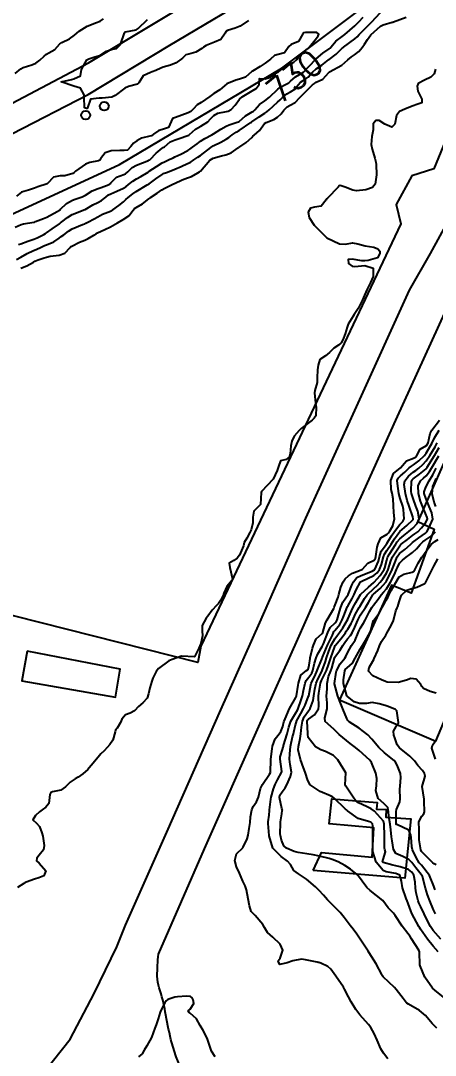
# Model space of a CAD drawing. Header units: metres. Extents: x 307586 to 320046, y 7427249 to 7434250.
# Drawn here: x 315197.4 to 315262.4, y 7432000.9 to 7432163.5 of the extents above; entities that cross this region are included whole.
import ezdxf
from ezdxf.enums import TextEntityAlignment as Align

# ---------------------------------------------------------------- set-up
doc = ezdxf.new("R2010")
doc.units = ezdxf.units.M
doc.header["$MEASUREMENT"] = 0
for name, color, linetype in [('Cotas', 45, 'Continuous'), ('Curvas de Nivel 1m', 11, 'Continuous'), ('Curvas de Nivel 5m', 15, 'Continuous'), ('Divisa', 42, 'FENCELINE2'), ('Edificações', 30, 'Continuous'), ('Hidrografia', 140, 'Continuous'), ('Linha Férrea', 20, 'Continuous'), ('Postes', 20, 'Continuous'), ('Vias Primárias', 230, 'Continuous')]:
    doc.layers.add(name, color=color, linetype=linetype)
doc.styles.add('Style-STANDARD', font='STANDARD.shx')
doc.linetypes.add('FENCELINE2', pattern='A,0.25,-0.1,[132,ltypeshp.shx,S=0.1,R=0,X=-0.1,Y=0],-0.1,1', length=1.45)

msp = doc.modelspace()

# ---------------------------------------------------------------- linework, layer by layer
at = {"layer": 'Curvas de Nivel 1m', "flags": 128}
for points, elevation in [([(315196.69, 7432125.99), (315197.38, 7432126.36), (315198.38, 7432126.97), (315199.39, 7432127.42), (315199.77, 7432127.57), (315200.55, 7432127.95), (315201.11, 7432128.23), (315201.4, 7432128.34), (315202.55, 7432128.78), (315203.41, 7432129.36), (315203.71, 7432129.61), (315204.11, 7432129.9), (315204.87, 7432130.45), (315205.43, 7432130.81), (315207.08, 7432131.51), (315207.44, 7432131.64), (315207.59, 7432131.71), (315207.89, 7432131.86), (315208.91, 7432132.38), (315209.45, 7432132.72), (315210.17, 7432133.12), (315211.46, 7432133.6), (315211.84, 7432133.81), (315212.76, 7432134.52), (315213.48, 7432135.1), (315213.84, 7432135.44), (315214.24, 7432135.78), (315214.97, 7432136.31), (315215.5, 7432136.68), (315217.21, 7432137.74), (315217.4, 7432137.85), (315217.52, 7432137.92), (315218.58, 7432138.67), (315219.54, 7432139.39), (315219.74, 7432139.52), (315220.23, 7432139.71), (315221.18, 7432140.07), (315221.55, 7432140.22), (315222.52, 7432140.65), (315223.56, 7432141.09), (315223.95, 7432141.28), (315224.53, 7432141.66), (315225.14, 7432142.08), (315225.57, 7432142.38), (315227.22, 7432143.63), (315227.43, 7432143.78), (315227.59, 7432143.86), (315228.76, 7432144.44), (315229.6, 7432144.91), (315230.02, 7432145.18), (315230.54, 7432145.59), (315231.19, 7432146.01), (315231.62, 7432146.26), (315233.5, 7432147.55), (315233.58, 7432147.61), (315233.63, 7432147.65), (315234.76, 7432148.42), (315235.65, 7432148.99), (315235.98, 7432149.2), (315236.33, 7432149.52), (315237.68, 7432150.76), (315238.07, 7432151.1), (315238.47, 7432151.49), (315239.12, 7432152.05), (315239.69, 7432152.35), (315240.39, 7432152.78), (315240.93, 7432153.47), (315241.28, 7432153.89), (315241.71, 7432154.16), (315242.5, 7432154.67), (315243.16, 7432155.44), (315243.74, 7432155.98), (315244.62, 7432156.54), (315245.69, 7432157.41), (315245.72, 7432157.44), (315245.75, 7432157.46), (315246.87, 7432158.29), (315247.78, 7432159.16), (315247.9, 7432159.27), (315248.04, 7432159.39), (315249.8, 7432160.7), (315250.15, 7432161.01), (315250.46, 7432161.35), (315251.82, 7432162.73), (315252.41, 7432163.33), (315253.85, 7432164.81)], 731), ([(315196.5, 7432155.22), (315197.39, 7432155.99), (315197.73, 7432156.17), (315199.1, 7432156.61), (315199.74, 7432156.89), (315200.38, 7432157.32), (315201.04, 7432157.95), (315201.42, 7432158.28), (315201.76, 7432158.47), (315202.7, 7432159), (315203.49, 7432159.91), (315203.79, 7432160.14), (315205, 7432160.68), (315205.8, 7432161.27), (315206.51, 7432161.88), (315207.81, 7432162.69), (315209.25, 7432163.28), (315209.82, 7432163.49), (315210.36, 7432163.83)], 729), ([(315197.35, 7432124.63), (315198.33, 7432125), (315199.37, 7432125.61), (315199.59, 7432125.74), (315200.11, 7432125.95), (315201.03, 7432126.29), (315201.38, 7432126.4), (315202, 7432126.55), (315203.38, 7432126.67), (315204.28, 7432127), (315205.12, 7432127.89), (315205.25, 7432128.03), (315205.4, 7432128.13), (315206.56, 7432128.71), (315207.41, 7432129.05), (315207.97, 7432129.3), (315208.83, 7432129.85), (315209.2, 7432130.07), (315209.43, 7432130.18), (315210.55, 7432130.71), (315211.44, 7432131.16), (315212.55, 7432131.8), (315213.45, 7432132.28), (315214.34, 7432132.89), (315215.03, 7432133.77), (315215.22, 7432134.02), (315215.47, 7432134.21), (315216.47, 7432134.76), (315217.49, 7432135.54), (315217.6, 7432135.63), (315217.75, 7432135.74), (315218.8, 7432136.43), (315219.51, 7432136.94), (315219.98, 7432137.24), (315220.91, 7432137.71), (315221.33, 7432137.89), (315221.52, 7432137.96), (315222.69, 7432138.52), (315223.53, 7432138.84), (315224.15, 7432139.05), (315225.15, 7432139.65), (315225.4, 7432139.8), (315225.55, 7432139.91), (315227.05, 7432141.63), (315227.57, 7432141.95), (315228.88, 7432142.3), (315229.57, 7432142.47), (315230.39, 7432142.78), (315231.5, 7432143.58), (315231.55, 7432143.61), (315231.58, 7432143.64), (315232.75, 7432144.4), (315233.61, 7432145.18), (315233.79, 7432145.37), (315234.02, 7432145.55), (315234.86, 7432146.3), (315235.63, 7432147.37), (315235.86, 7432147.53), (315237.1, 7432148.04), (315237.65, 7432148.4), (315238.22, 7432148.92), (315238.68, 7432149.49), (315239.17, 7432149.98), (315239.67, 7432150.29), (315240.46, 7432150.69), (315241.16, 7432151.47), (315241.42, 7432151.73), (315241.69, 7432151.99), (315243.17, 7432153.44), (315243.45, 7432153.69), (315243.71, 7432153.87), (315244.77, 7432154.37), (315245.71, 7432155.41), (315245.72, 7432155.42), (315245.81, 7432155.48), (315247.74, 7432156.58), (315248.71, 7432157.38), (315249.27, 7432157.85), (315249.77, 7432158.2), (315250.43, 7432158.69), (315250.97, 7432159.35), (315251.31, 7432159.83), (315251.8, 7432160.58), (315252.33, 7432161.33), (315253.82, 7432162.67), (315254.24, 7432162.89), (315255.64, 7432163.29), (315255.83, 7432163.33), (315255.89, 7432163.35), (315257.84, 7432164.09)], 732), ([(315196.51, 7432131.07), (315197.44, 7432131.53), (315197.78, 7432131.63), (315199.44, 7432131.88), (315199.5, 7432131.9), (315199.66, 7432131.96), (315200.95, 7432132.44), (315201.45, 7432132.68), (315203.09, 7432133.55), (315203.46, 7432133.79), (315203.53, 7432133.84), (315203.61, 7432133.91), (315204.55, 7432134.83), (315205.48, 7432135.35), (315205.88, 7432135.49), (315207.01, 7432135.87), (315207.5, 7432136.12), (315208.57, 7432136.78), (315209.51, 7432137.16), (315210, 7432137.35), (315211.25, 7432137.82), (315211.42, 7432137.91), (315211.52, 7432138.06), (315212.38, 7432138.96), (315213.54, 7432139.36), (315213.83, 7432139.5), (315214.17, 7432139.78), (315214.86, 7432140.47), (315215.55, 7432140.84), (315217.4, 7432141.59), (315217.56, 7432141.67), (315217.6, 7432141.7), (315217.65, 7432141.74), (315218.6, 7432142.7), (315219.58, 7432143.51), (315219.71, 7432143.59), (315219.92, 7432143.72), (315220.81, 7432144.5), (315221.6, 7432144.82), (315222.25, 7432145.05), (315223.61, 7432145.5), (315223.72, 7432145.56), (315223.85, 7432145.67), (315224.77, 7432146.51), (315225.63, 7432146.95), (315226.71, 7432147.63), (315227.14, 7432148.13), (315227.65, 7432148.66), (315228.28, 7432148.99), (315229.66, 7432149.26), (315229.92, 7432149.33), (315230.4, 7432149.59), (315231, 7432150.26), (315231.68, 7432151.22), (315232.1, 7432151.57), (315233.69, 7432152.52), (315234.33, 7432152.91), (315234.77, 7432153.54), (315234.82, 7432154.44), (315235.72, 7432154.39), (315236.55, 7432154.69), (315237.73, 7432155.45), (315237.77, 7432155.46), (315237.82, 7432155.5), (315238.89, 7432156.34), (315239.75, 7432156.76), (315240.2, 7432157.02), (315240.68, 7432157.47), (315241.1, 7432158.13), (315241.77, 7432158.67), (315242.2, 7432159.03), (315242.67, 7432159.45), (315243.8, 7432160.8), (315244.04, 7432161.18), (315244.13, 7432161.43), (315243.81, 7432161.7), (315242.05, 7432161.7), (315241.8, 7432161.61), (315241.71, 7432161.56), (315241.65, 7432161.46), (315240.97, 7432160.29), (315239.79, 7432159.78), (315239.43, 7432159.48), (315238.77, 7432158.49), (315237.76, 7432158.22), (315237.2, 7432158.07), (315236.56, 7432157.52), (315235.75, 7432156.85), (315234.92, 7432156.36), (315233.73, 7432155.63), (315233.65, 7432155.55), (315232.64, 7432154.65), (315231.71, 7432154.34), (315231.11, 7432154.19), (315229.7, 7432153.6), (315228.63, 7432152.67), (315227.69, 7432152.09), (315227.03, 7432151.63), (315225.67, 7432150.68), (315225.03, 7432150.3), (315224.41, 7432149.66), (315224.07, 7432149.25), (315223.65, 7432149.08), (315222.65, 7432148.68), (315221.64, 7432148.35), (315221.19, 7432148.15), (315220.96, 7432147.71), (315220.55, 7432146.78), (315219.62, 7432146.42), (315219.06, 7432146.29), (315218.19, 7432145.73), (315217.91, 7432145.44), (315217.61, 7432145.41), (315216.31, 7432145.06), (315215.6, 7432144.67), (315215.05, 7432144.31), (315214.64, 7432143.78), (315214.14, 7432143.22), (315213.58, 7432143.15), (315212.94, 7432143.16), (315211.58, 7432143.07), (315210.6, 7432142.8), (315209.88, 7432141.84), (315209.78, 7432141.62), (315209.56, 7432141.54), (315208.18, 7432141.24), (315207.55, 7432140.98), (315205.98, 7432139.88), (315205.75, 7432139.67), (315205.54, 7432139.52), (315204.28, 7432139.15), (315203.53, 7432139.16), (315202.48, 7432138.97), (315201.58, 7432137.94), (315201.51, 7432137.88), (315200.02, 7432137.45), (315199.51, 7432137.22), (315198.58, 7432136.9), (315197.5, 7432136.57), (315196.72, 7432135.99)], 729), ([(315262.48, 7432155.95), (315262.26, 7432155.21), (315261.73, 7432154.68), (315260.75, 7432154.2), (315259.72, 7432153.67), (315259.56, 7432153.24), (315259.7, 7432152.48), (315260.34, 7432151.23), (315260.29, 7432150.62), (315259.67, 7432150.41), (315258.79, 7432150.13), (315257.67, 7432149.66), (315256.79, 7432149.27), (315256.32, 7432148.62), (315256.09, 7432147.28), (315255.63, 7432146.79), (315254.49, 7432147.3), (315253.64, 7432147.87), (315253.08, 7432147.88), (315252.7, 7432147.32), (315252.67, 7432146.38), (315252.49, 7432145.33), (315252.36, 7432144.08), (315252.5, 7432143.33), (315252.96, 7432141.93), (315253.12, 7432141.32), (315253.17, 7432140.92), (315253.18, 7432139.32), (315253.01, 7432137.83), (315252.59, 7432137.32), (315251.51, 7432136.98), (315250.04, 7432136.82), (315249.51, 7432136.89), (315248.27, 7432137.37), (315247.52, 7432137.63), (315247.33, 7432137.57), (315247.16, 7432137.39), (315245.5, 7432135.64), (315245.37, 7432135.53), (315245.28, 7432135.41), (315244.53, 7432134.37), (315243.47, 7432134.22), (315242.82, 7432134.09), (315242.47, 7432133.44), (315242.64, 7432132.63), (315243.44, 7432131.43), (315245.42, 7432129.41), (315247.41, 7432128.49), (315248.35, 7432128.43), (315249.41, 7432128.63), (315250.27, 7432128.49), (315251.41, 7432128.15), (315252.8, 7432127.93), (315253.4, 7432127.7), (315253.72, 7432127.31), (315253.73, 7432126.96), (315253.38, 7432126.29), (315251.88, 7432125.83), (315251.38, 7432125.79), (315250.92, 7432125.8), (315249.38, 7432126.08), (315248.75, 7432126), (315248.8, 7432125.37), (315249.37, 7432124.99), (315249.81, 7432124.91), (315251.37, 7432125.06), (315252.68, 7432124.63), (315252.67, 7432123.32), (315252.24, 7432122.42), (315251.75, 7432121.33), (315251.31, 7432120.39), (315250.99, 7432119.66), (315250.86, 7432119.34), (315250.3, 7432118.33), (315249.68, 7432117.36), (315249.53, 7432117.1), (315249.27, 7432116.67), (315248.77, 7432115.85), (315248.58, 7432115.37), (315248.28, 7432114.33), (315247.91, 7432113.37), (315247.66, 7432112.94), (315247.22, 7432112.53), (315246.52, 7432112.08), (315245.84, 7432111.4), (315245.2, 7432110.89), (315244.32, 7432110.29), (315244.02, 7432109.42), (315243.94, 7432108.65), (315243.89, 7432107.42), (315243.87, 7432106.7), (315243.53, 7432105.43), (315243.47, 7432105.08), (315243.6, 7432103.43), (315243.71, 7432102.82), (315243.66, 7432101.42), (315243.44, 7432101.07), (315243.08, 7432100.77), (315241.39, 7432099.46), (315241.22, 7432099.3), (315241.06, 7432099.12), (315240.28, 7432098.23), (315239.9, 7432097.47), (315239.76, 7432096.74), (315239.67, 7432095.47), (315239.51, 7432094.97), (315239, 7432094.59), (315238.12, 7432094.37), (315237.83, 7432093.49), (315237.62, 7432092.85), (315236.96, 7432091.5), (315235.16, 7432089.53), (315235.1, 7432089.37), (315234.97, 7432087.53), (315234.91, 7432087.4), (315233.97, 7432086.47), (315233.78, 7432085.54), (315233.78, 7432084.64), (315233.52, 7432083.54), (315233.31, 7432083.09), (315232.85, 7432082.22), (315232.44, 7432081.56), (315232.31, 7432081.03), (315231.71, 7432079.57), (315231.32, 7432079.07), (315230.81, 7432078.71), (315230.08, 7432078.31), (315230.16, 7432077.59), (315230.59, 7432075.77), (315230.52, 7432075.58), (315229.73, 7432074.62), (315229.25, 7432073.59), (315229.12, 7432073.22), (315228.73, 7432072.43), (315228.38, 7432071.95), (315228.07, 7432071.61), (315227.42, 7432070.91), (315226.71, 7432069.98), (315226.46, 7432069.62), (315225.85, 7432068.47), (315225.85, 7432067.63), (315225.88, 7432066.85), (315225.62, 7432065.64), (315225.33, 7432064.95), (315224.7, 7432063.65), (315224.62, 7432063.57), (315222.62, 7432063.67), (315221.15, 7432063.15), (315220.62, 7432062.92), (315218.96, 7432061.71), (315218.6, 7432061.26), (315218.12, 7432060.19), (315217.96, 7432059.73), (315217.61, 7432058.69), (315217.43, 7432057.73), (315217.23, 7432057.05), (315216.54, 7432056.36), (315215.87, 7432055.75), (315215.21, 7432055.07), (315214.52, 7432054.7), (315213.83, 7432054.45), (315213.25, 7432053.78), (315213.03, 7432053.25), (315212.49, 7432052.33), (315212.26, 7432052.02), (315212.17, 7432051.79), (315211.81, 7432050.46), (315211.37, 7432049.8), (315210.94, 7432049.32), (315210.45, 7432048.77), (315209.94, 7432048.32), (315209.54, 7432047.82), (315208.42, 7432046.51), (315208.12, 7432046.13), (315207.88, 7432045.85), (315207.1, 7432045.16), (315206.39, 7432044.66), (315205.88, 7432044.38), (315205.1, 7432043.88), (315204.38, 7432043.13), (315203.65, 7432042.62), (315202.37, 7432042.36), (315202.06, 7432042.22), (315201.92, 7432041.91), (315201.75, 7432040.51), (315201.3, 7432039.92), (315200.72, 7432039.54), (315200.33, 7432039.21), (315199.66, 7432038.61), (315199.24, 7432037.95), (315199.81, 7432037.43), (315200.3, 7432036.88), (315200.67, 7432035.93), (315200.81, 7432035.4), (315201.04, 7432033.92), (315200.93, 7432033.25), (315200.25, 7432032.37), (315199.91, 7432031.93), (315199.83, 7432031.53), (315200.23, 7432031.12), (315201.29, 7432029.92), (315200.99, 7432029.14), (315200.21, 7432028.82), (315199.51, 7432028.64), (315198.2, 7432028.16), (315198.07, 7432028.09), (315197.87, 7432027.96), (315196.84, 7432027.32)], 732), ([(315255, 7432000.4), (315254.28, 7432001.28), (315253.89, 7432001.98), (315253.32, 7432003.3), (315252.85, 7432004.38), (315252.31, 7432005.31), (315251.94, 7432005.78), (315250.57, 7432007.32), (315249.97, 7432008.14), (315249.23, 7432009.34), (315248.79, 7432010.15), (315248.19, 7432011.36), (315248.01, 7432011.66), (315246.82, 7432013.37), (315246.04, 7432014.47), (315245.57, 7432014.91), (315244.47, 7432015.4), (315244.16, 7432015.52), (315244.05, 7432015.55), (315243.89, 7432015.58), (315242.06, 7432015.95), (315241.45, 7432016.04), (315240.06, 7432015.78), (315239.19, 7432015.46), (315238.05, 7432015.23), (315237.88, 7432015.48), (315237.76, 7432015.78), (315238.06, 7432016.22), (315238.48, 7432017.47), (315238.09, 7432018.39), (315236.93, 7432019.49), (315236.11, 7432020.23), (315235.62, 7432021.01), (315235.36, 7432021.51), (315234.14, 7432022.91), (315233.51, 7432023.54), (315233.25, 7432024.45), (315233.08, 7432025.54), (315232.78, 7432026.95), (315232.59, 7432027.55), (315232.2, 7432028.33), (315231.68, 7432029.56), (315231.22, 7432030.57), (315230.94, 7432031.56), (315231.24, 7432032.58), (315232.2, 7432033.55), (315232.24, 7432033.59), (315232.27, 7432033.66), (315232.88, 7432034.95), (315233.06, 7432035.54), (315233.24, 7432036.6), (315233.36, 7432037.54), (315233.45, 7432038.42), (315233.62, 7432039.54), (315233.83, 7432040.05), (315234.36, 7432040.76), (315234.67, 7432041.53), (315235.01, 7432042.89), (315235.3, 7432043.52), (315236.41, 7432045.13), (315236.54, 7432045.37), (315236.57, 7432045.5), (315236.62, 7432047.31), (315236.63, 7432047.5), (315236.83, 7432049.12), (315236.89, 7432049.5), (315237.29, 7432050.68), (315237.9, 7432051.49), (315238.17, 7432051.81), (315238.5, 7432052.61), (315238.65, 7432053.34), (315238.69, 7432053.48), (315238.87, 7432053.83), (315239.56, 7432055.46), (315240.55, 7432057.16), (315240.64, 7432057.37), (315240.66, 7432057.45), (315240.92, 7432059.11), (315240.96, 7432059.45), (315241.35, 7432060.68), (315242.22, 7432061.43), (315242.45, 7432061.59), (315242.62, 7432062.25), (315242.77, 7432063.29), (315242.79, 7432063.43), (315243.17, 7432064.91), (315243.31, 7432065.42), (315243.71, 7432066.37), (315244.67, 7432067.21), (315244.77, 7432067.41), (315245.19, 7432068.91), (315245.44, 7432069.4), (315246.51, 7432071.17), (315246.58, 7432071.38), (315246.62, 7432071.49), (315246.73, 7432071.73), (315247.16, 7432072.96), (315247.29, 7432073.37), (315247.62, 7432074.51), (315247.97, 7432075.37), (315248.29, 7432075.85), (315248.78, 7432076.27), (315249.44, 7432076.7), (315250.79, 7432077.22), (315251.01, 7432077.34), (315251.85, 7432078.28), (315252.82, 7432078.78), (315253.04, 7432079.09), (315253.09, 7432079.31), (315253.32, 7432080.82), (315253.44, 7432081.3), (315253.89, 7432082.27), (315254.87, 7432082.85), (315255.09, 7432083.07), (315255.22, 7432083.28), (315255.77, 7432084.17), (315256.02, 7432085.27), (315255.9, 7432086.27), (315255.87, 7432087.28), (315255.81, 7432088.4), (315255.64, 7432089.28), (315255.52, 7432089.85), (315255.45, 7432091.28), (315255.86, 7432092.4), (315256.99, 7432093.25), (315257.91, 7432094.35), (315259.01, 7432094.78), (315259.31, 7432094.94), (315259.52, 7432095.23), (315260.06, 7432096.19), (315261.03, 7432096.78), (315261.31, 7432097.22), (315261.61, 7432098.65), (315261.86, 7432099.21), (315263.08, 7432100.76)], 732), ([(315262.69, 7432005.18), (315261.94, 7432005.95), (315260.89, 7432007.2), (315259.96, 7432007.96), (315258.22, 7432009), (315257.98, 7432009.14), (315257.86, 7432009.24), (315257.36, 7432009.87), (315256.3, 7432011.26), (315256.01, 7432011.6), (315254.26, 7432013.29), (315254.15, 7432013.41), (315254.04, 7432013.62), (315253.15, 7432015.3), (315252.07, 7432017.03), (315251.88, 7432017.31), (315251.45, 7432017.95), (315250.55, 7432019.33), (315250.11, 7432019.96), (315249.52, 7432020.74), (315249.06, 7432021.35), (315248.14, 7432022.61), (315247.5, 7432023.37), (315246.17, 7432024.72), (315245.84, 7432025.05), (315245.52, 7432025.39), (315244.87, 7432026.09), (315244.19, 7432026.84), (315243.64, 7432027.42), (315242.21, 7432028.62), (315240.96, 7432029.44), (315240.23, 7432030), (315239.69, 7432030.91), (315239.23, 7432031.47), (315238.25, 7432032.16), (315236.95, 7432033.49), (315236.35, 7432035.44), (315236.35, 7432035.5), (315236.3, 7432036.12), (315236.18, 7432037.37), (315236.19, 7432037.5), (315236.2, 7432037.62), (315236.33, 7432038.67), (315236.41, 7432039.43), (315236.42, 7432039.5), (315236.64, 7432041.22), (315236.68, 7432041.5), (315237.04, 7432042.84), (315237.3, 7432043.49), (315237.66, 7432044.23), (315238.32, 7432045.48), (315238.34, 7432045.56), (315238.07, 7432047.48), (315238.09, 7432047.83), (315238.46, 7432049), (315238.56, 7432049.38), (315238.58, 7432049.48), (315238.61, 7432049.62), (315239.2, 7432051.47), (315239.45, 7432052.52), (315239.77, 7432053.46), (315240.53, 7432054.77), (315240.79, 7432055.19), (315240.91, 7432055.45), (315241.33, 7432056.66), (315241.57, 7432057.44), (315241.76, 7432058.25), (315241.98, 7432059.44), (315242.15, 7432059.87), (315242.59, 7432060.35), (315243.04, 7432060.98), (315243.2, 7432061.42), (315243.47, 7432062.57), (315243.72, 7432063.42), (315243.99, 7432064.06), (315244.65, 7432065.17), (315244.78, 7432065.41), (315244.87, 7432065.62), (315245.54, 7432067.4), (315245.91, 7432068.16), (315246.7, 7432068.91), (315246.93, 7432069.15), (315247.04, 7432069.38), (315247.39, 7432070.7), (315247.6, 7432071.37), (315247.94, 7432072.16), (315248.75, 7432073.36), (315249.31, 7432074.81), (315249.57, 7432075.35), (315250.11, 7432076.01), (315250.78, 7432076.36), (315252.51, 7432077.03), (315252.79, 7432077.17), (315252.87, 7432077.23), (315252.92, 7432077.31), (315253.51, 7432078.61), (315253.68, 7432079.3), (315253.94, 7432080.19), (315254.78, 7432081.29), (315254.81, 7432081.32), (315254.84, 7432081.37), (315255.57, 7432082.58), (315256.03, 7432083.27), (315256.88, 7432084.38), (315257.31, 7432084.83), (315257.56, 7432085.25), (315257.46, 7432086.7), (315257.31, 7432087.26), (315256.93, 7432088.44), (315256.72, 7432089.26), (315256.49, 7432090.79), (315256.47, 7432091.27), (315256.6, 7432091.63), (315256.97, 7432092.01), (315257.64, 7432092.6), (315258.35, 7432093.25), (315258.7, 7432093.54), (315259, 7432093.73), (315259.87, 7432094.36), (315260.72, 7432095.22), (315260.86, 7432095.37), (315261.02, 7432095.56), (315261.95, 7432097.21), (315262.28, 7432097.97), (315263.03, 7432099.19)], 733), ([(315263.99, 7432009.89), (315262.36, 7432011.19), (315262.01, 7432011.51), (315260.77, 7432013.2), (315260.05, 7432015.01), (315260.01, 7432015.17), (315260.01, 7432015.21), (315259.97, 7432017.11), (315259.96, 7432017.21), (315259.84, 7432017.45), (315258.69, 7432019.23), (315258.46, 7432019.59), (315258.11, 7432020.09), (315257.25, 7432021.25), (315256.15, 7432022.91), (315255.85, 7432023.26), (315255.02, 7432024.13), (315254.17, 7432025.29), (315252.19, 7432026.83), (315251.69, 7432027.32), (315250.22, 7432029.33), (315249.1, 7432030.22), (315248.24, 7432030.78), (315247.17, 7432031.37), (315246.25, 7432031.73), (315245.78, 7432031.85), (315244.26, 7432032.23), (315243.24, 7432032.44), (315242.26, 7432032.61), (315240.88, 7432032.82), (315240.27, 7432032.96), (315239.07, 7432033.47), (315238.65, 7432033.84), (315238.29, 7432034.76), (315238.11, 7432035.48), (315238.1, 7432035.68), (315238.13, 7432037.48), (315238.14, 7432037.65), (315238.33, 7432038.9), (315238.42, 7432039.4), (315238.43, 7432039.48), (315238.41, 7432039.55), (315238.35, 7432039.75), (315237.99, 7432041.48), (315238.04, 7432041.81), (315238.38, 7432042.37), (315238.89, 7432042.97), (315239.14, 7432043.47), (315239.7, 7432044.76), (315239.85, 7432045.46), (315239.63, 7432046.67), (315239.53, 7432047.46), (315239.59, 7432048.31), (315239.71, 7432049.46), (315240.03, 7432051), (315240.15, 7432051.45), (315240.22, 7432051.72), (315240.5, 7432052.87), (315240.62, 7432053.34), (315240.66, 7432053.45), (315241.32, 7432054.65), (315241.76, 7432055.44), (315242, 7432055.97), (315242.55, 7432057.37), (315242.57, 7432057.41), (315242.57, 7432057.43), (315242.87, 7432059.14), (315242.96, 7432059.43), (315243.5, 7432060.51), (315243.9, 7432061.42), (315244.09, 7432061.94), (315244.63, 7432063.2), (315244.69, 7432063.35), (315244.71, 7432063.41), (315244.75, 7432063.53), (315245.49, 7432065.4), (315246.27, 7432066.99), (315246.44, 7432067.38), (315246.52, 7432067.54), (315246.68, 7432067.73), (315247.42, 7432068.65), (315247.81, 7432069.37), (315248.06, 7432070.02), (315248.58, 7432071.36), (315248.63, 7432071.46), (315248.73, 7432071.63), (315249.36, 7432072.73), (315249.69, 7432073.35), (315250.03, 7432074.08), (315250.69, 7432075.34), (315250.73, 7432075.38), (315250.77, 7432075.41), (315250.88, 7432075.45), (315252.78, 7432076.33), (315253.31, 7432076.79), (315253.65, 7432077.3), (315254, 7432078.1), (315254.3, 7432079.3), (315254.43, 7432079.69), (315254.83, 7432080.3), (315255.51, 7432081.28), (315256.03, 7432082.1), (315256.86, 7432083.26), (315256.87, 7432083.28), (315257.94, 7432084.19), (315258.89, 7432085.09), (315258.96, 7432085.17), (315258.98, 7432085.24), (315258.9, 7432085.58), (315258.33, 7432087.25), (315258.04, 7432088.13), (315257.74, 7432089.25), (315257.55, 7432090.66), (315257.67, 7432091.25), (315258.24, 7432091.98), (315258.98, 7432092.58), (315259.36, 7432092.86), (315259.83, 7432093.23), (315260.46, 7432093.77), (315261, 7432094.36), (315261.58, 7432095.21), (315262.41, 7432096.58), (315262.73, 7432097.19)], 734), ([(315263.28, 7432019.18), (315262.12, 7432020.54), (315261.67, 7432021.19), (315261.17, 7432022.16), (315260.68, 7432023.2), (315260.16, 7432024.25), (315259.85, 7432024.89), (315259.73, 7432025.22), (315259.43, 7432026.47), (315259.33, 7432027.22), (315259.28, 7432028.15), (315259.04, 7432029.23), (315258.73, 7432029.74), (315258.23, 7432030.15), (315256.93, 7432030.56), (315256.24, 7432030.71), (315255.78, 7432030.81), (315254.24, 7432031.24), (315254.18, 7432031.29), (315254.16, 7432031.37), (315254.25, 7432031.71), (315254.63, 7432032.92), (315254.52, 7432033.29), (315254.48, 7432033.49), (315254.46, 7432035.29), (315254.46, 7432035.45), (315254.42, 7432037.29), (315254.32, 7432037.73), (315252.91, 7432039.3), (315252.35, 7432039.7), (315251.62, 7432040.05), (315250.36, 7432040.61), (315249.94, 7432040.92), (315249.62, 7432041.34), (315248.39, 7432043.25), (315248.33, 7432043.36), (315248.3, 7432043.45), (315248.41, 7432045.36), (315247.13, 7432047.37), (315246.44, 7432048.05), (315245.18, 7432048.67), (315244.46, 7432048.96), (315243.62, 7432049.42), (315242.48, 7432050.91), (315242.41, 7432051.43), (315242.41, 7432051.51), (315242.31, 7432053.43), (315242.35, 7432053.59), (315242.52, 7432053.76), (315243.49, 7432054.46), (315244.08, 7432055.41), (315244.15, 7432055.8), (315244.12, 7432057.41), (315244.14, 7432057.83), (315244.39, 7432059.41), (315244.44, 7432059.56), (315244.59, 7432059.85), (315245.33, 7432061.4), (315245.68, 7432062.33), (315246.01, 7432063.39), (315246.65, 7432065.21), (315246.71, 7432065.33), (315246.75, 7432065.38), (315247.62, 7432066.41), (315248.32, 7432067.36), (315248.46, 7432067.58), (315248.68, 7432067.91), (315249.23, 7432068.82), (315249.47, 7432069.35), (315249.85, 7432070.21), (315250.49, 7432071.34), (315250.58, 7432071.49), (315250.73, 7432071.75), (315251.33, 7432072.75), (315251.76, 7432073.32), (315252.76, 7432074.31), (315253.29, 7432074.79), (315253.77, 7432075.3), (315254.22, 7432075.85), (315254.79, 7432076.7), (315255.05, 7432077.29), (315255.45, 7432078.64), (315255.72, 7432079.28), (315256.84, 7432081.02), (315256.95, 7432081.15), (315257.09, 7432081.26), (315258.08, 7432082.02), (315258.86, 7432082.61), (315259.22, 7432082.88), (315259.67, 7432083.23), (315260.28, 7432083.83), (315260.89, 7432084.62), (315261.18, 7432085.22), (315261.17, 7432085.49), (315260.9, 7432086.1), (315260.43, 7432087.22), (315260.11, 7432088.05), (315259.77, 7432089.23), (315259.75, 7432090.43), (315260.12, 7432091.23), (315260.56, 7432091.64), (315260.97, 7432092), (315261.52, 7432092.67), (315261.84, 7432093.21), (315262.96, 7432095.14)], 736), ([(315262.47, 7432023.19), (315262.16, 7432023.81), (315261.58, 7432025.2), (315261.22, 7432026.16), (315260.88, 7432027.2), (315260.41, 7432029.02), (315260.34, 7432029.21), (315260.22, 7432029.37), (315259.39, 7432030.38), (315258.73, 7432031.23), (315258.25, 7432031.74), (315257.35, 7432032.16), (315256.26, 7432032.65), (315255.88, 7432033.27), (315255.64, 7432034.63), (315255.58, 7432035.27), (315255.43, 7432036.4), (315255.32, 7432037.27), (315255.15, 7432038.46), (315255.1, 7432039.28), (315254.98, 7432039.91), (315254.36, 7432040.52), (315253.47, 7432041.3), (315253.12, 7432042.57), (315253.18, 7432043.3), (315253.24, 7432044.47), (315253.12, 7432045.3), (315252.43, 7432046.94), (315252.15, 7432047.31), (315250.46, 7432048.86), (315249.93, 7432049.34), (315249.09, 7432049.97), (315248.47, 7432050.4), (315247.36, 7432051.37), (315246.49, 7432052.18), (315245.15, 7432053.4), (315245.07, 7432053.96), (315245.47, 7432055.4), (315245.47, 7432056.32), (315245.36, 7432057.4), (315245.44, 7432058.53), (315245.47, 7432059.4), (315245.66, 7432060.46), (315246.04, 7432061.39), (315246.19, 7432061.81), (315246.6, 7432063.38), (315246.63, 7432063.45), (315247.47, 7432064.55), (315247.93, 7432065.37), (315248.21, 7432065.81), (315248.66, 7432066.37), (315249.1, 7432066.92), (315249.36, 7432067.35), (315249.8, 7432068.23), (315250.27, 7432069.34), (315250.41, 7432069.64), (315250.71, 7432070.16), (315251.47, 7432071.33), (315251.94, 7432072.11), (315252.65, 7432073.31), (315252.75, 7432073.42), (315253.77, 7432074.29), (315254.66, 7432075.29), (315254.71, 7432075.35), (315254.77, 7432075.45), (315255.67, 7432077.28), (315255.97, 7432078.1), (315256.43, 7432079.27), (315256.83, 7432079.81), (315257.63, 7432080.45), (315258.53, 7432081.24), (315258.7, 7432081.39), (315258.85, 7432081.51), (315259.83, 7432082.25), (315260.87, 7432083.02), (315260.99, 7432083.1), (315261.09, 7432083.22), (315261.43, 7432083.77), (315262.02, 7432085.2), (315261.91, 7432086.21), (315261.47, 7432087.21), (315260.93, 7432088.49), (315260.68, 7432089.22), (315260.68, 7432089.49), (315260.95, 7432090.24), (315261.45, 7432091.21), (315262.02, 7432092.16), (315262.56, 7432093.2)], 737), ([(315262.53, 7432087.2), (315262.27, 7432087.85), (315261.96, 7432089.2), (315262.06, 7432090.31), (315262.41, 7432091.2), (315262.59, 7432091.57)], 738), ([(315262.43, 7432026.95), (315262.3, 7432027.19), (315262.2, 7432027.53), (315261.51, 7432029.2), (315260.24, 7432030.83), (315260.06, 7432031.03), (315259.92, 7432031.21), (315259.43, 7432032.05), (315258.84, 7432033.23), (315258.73, 7432033.68), (315258.62, 7432035.24), (315258.59, 7432035.53), (315258.3, 7432036.35), (315256.38, 7432037.19), (315256.31, 7432037.23), (315256.3, 7432037.25), (315256.31, 7432039.26), (315256.35, 7432039.55), (315256.84, 7432040.77), (315256.89, 7432041.25), (315256.87, 7432042.77), (315256.89, 7432043.26), (315257.04, 7432044.62), (315256.97, 7432045.25), (315256.43, 7432046.55), (315256.18, 7432047.02), (315255.96, 7432047.27), (315254.45, 7432048.47), (315253.56, 7432049.3), (315252.48, 7432050.61), (315251.83, 7432051.32), (315250.5, 7432052.36), (315248.93, 7432053.35), (315248.7, 7432053.54), (315248.52, 7432053.86), (315247.94, 7432055.37), (315247.5, 7432056.42), (315247.12, 7432057.37), (315246.62, 7432059.34), (315246.62, 7432059.38), (315246.85, 7432061.13), (315246.92, 7432061.38), (315247.52, 7432062.47), (315248.23, 7432063.36), (315248.39, 7432063.61), (315248.64, 7432064.22), (315249.3, 7432065.35), (315249.84, 7432066.17), (315250.33, 7432067.34), (315250.42, 7432067.6), (315250.68, 7432068.1), (315251.16, 7432068.86), (315251.4, 7432069.33), (315252.09, 7432070.69), (315252.47, 7432071.31), (315252.57, 7432071.47), (315252.73, 7432071.7), (315253.44, 7432072.61), (315253.93, 7432073.3), (315254.32, 7432073.73), (315254.76, 7432074.25), (315255.41, 7432075.28), (315256.01, 7432076.5), (315256.35, 7432077.27), (315256.48, 7432077.58), (315256.81, 7432078.27), (315257.3, 7432078.77), (315257.85, 7432079.25), (315258.41, 7432079.66), (315258.83, 7432079.96), (315259.5, 7432080.56), (315260.04, 7432081.23), (315260.45, 7432081.63), (315260.85, 7432081.9), (315261.64, 7432082.43), (315262.45, 7432083.2)], 738), ([(315262.55, 7432030.87), (315262.24, 7432031.02), (315262.04, 7432031.19), (315260.27, 7432032.97), (315260.16, 7432033.21), (315259.9, 7432034.83), (315259.88, 7432035.22), (315259.91, 7432036.82), (315259.87, 7432037.22), (315259.87, 7432037.66), (315260.33, 7432038.53), (315260.64, 7432038.91), (315260.71, 7432039.21), (315260.69, 7432040.87), (315260.67, 7432041.21), (315260.39, 7432043.21), (315260.83, 7432044.79), (315260.76, 7432045.21), (315260.42, 7432045.68), (315259.7, 7432046.5), (315259.17, 7432047.23), (315258.44, 7432047.93), (315256.81, 7432049.26), (315256.47, 7432049.71), (315256.06, 7432050.85), (315255.91, 7432051.27), (315255.87, 7432051.89), (315256.51, 7432052.96), (315256.63, 7432053.14), (315256.64, 7432053.26), (315256.52, 7432054.32), (315256.37, 7432055.1), (315256.2, 7432055.27), (315255.02, 7432055.77), (315254.54, 7432055.92), (315253.64, 7432056.2), (315252.54, 7432056.37), (315251.63, 7432056.23), (315250.54, 7432056.22), (315249.7, 7432056.5), (315248.59, 7432057.36), (315248.55, 7432057.42), (315248.03, 7432059.37), (315248, 7432059.95), (315248.25, 7432061.36), (315248.36, 7432061.61), (315248.61, 7432061.86), (315249.41, 7432062.56), (315249.87, 7432063.34), (315250.65, 7432064.78), (315251, 7432065.33), (315251.47, 7432066.14), (315252.13, 7432067.32), (315252.3, 7432067.69), (315252.7, 7432069.12), (315252.74, 7432069.27), (315252.77, 7432069.31), (315253.6, 7432070.42), (315254.09, 7432071.3), (315254.31, 7432071.71), (315254.74, 7432072.47), (315255.04, 7432073), (315255.15, 7432073.28), (315255.49, 7432074.01), (315256.21, 7432075.27), (315256.78, 7432076.12), (315257.47, 7432076.57), (315258.79, 7432076.88), (315259.02, 7432077), (315259.2, 7432077.24), (315259.74, 7432078.3), (315260.31, 7432079.23), (315260.54, 7432079.51), (315260.83, 7432079.94), (315261.78, 7432081.21), (315262.37, 7432081.68), (315262.86, 7432082.01)], 739), ([(315227.87, 7432000.72), (315227.29, 7432001.61), (315226.98, 7432002.52), (315226.63, 7432003.61), (315225.93, 7432004.96), (315225.67, 7432005.36), (315225.54, 7432005.63), (315224.97, 7432006.66), (315223.95, 7432007.54), (315223.82, 7432007.65), (315223.66, 7432007.95), (315223.96, 7432008.17), (315224.54, 7432009.07), (315224.45, 7432009.64), (315224.29, 7432009.95), (315223.99, 7432010.17), (315223.4, 7432010.25), (315221.99, 7432010.14), (315221.57, 7432010.09), (315220.47, 7432009.69), (315220.17, 7432009.49), (315219.98, 7432009.2), (315219.47, 7432008.18), (315219.23, 7432007.7), (315218.93, 7432006.69), (315218.61, 7432005.71), (315218.43, 7432005.21), (315217.9, 7432003.72), (315217.16, 7432002.45), (315216.76, 7432001.73), (315216.43, 7432001.18), (315215.87, 7432000.71)], 731)]:
    msp.add_lwpolyline(points, dxfattribs=dict(at, elevation=elevation))
at = {"layer": 'Curvas de Nivel 5m', "flags": 128}
for points, elevation in [([(315197.01, 7432128.37), (315197.4, 7432128.47), (315198.48, 7432128.9), (315199.41, 7432129.23), (315199.93, 7432129.44), (315200.97, 7432129.94), (315201.26, 7432130.1), (315201.43, 7432130.2), (315202.32, 7432130.81), (315203.44, 7432131.62), (315203.6, 7432131.75), (315203.8, 7432131.91), (315204.72, 7432132.63), (315205.45, 7432133.06), (315207.4, 7432133.86), (315207.45, 7432133.88), (315207.46, 7432133.89), (315208.7, 7432134.62), (315209.48, 7432134.98), (315210.06, 7432135.26), (315210.71, 7432135.83), (315211.15, 7432136.17), (315211.5, 7432136.34), (315212.46, 7432136.77), (315213.51, 7432137.23), (315213.86, 7432137.44), (315214.28, 7432137.78), (315214.96, 7432138.34), (315215.53, 7432138.69), (315216.22, 7432139.07), (315217.34, 7432139.74), (315217.54, 7432139.88), (315218.65, 7432140.63), (315219.56, 7432141.19), (315219.91, 7432141.36), (315220.68, 7432141.71), (315221.27, 7432142), (315221.57, 7432142.15), (315222.47, 7432142.59), (315223.58, 7432143.16), (315223.89, 7432143.36), (315224.32, 7432143.66), (315225.04, 7432144.2), (315225.6, 7432144.6), (315226.24, 7432145.01), (315227.38, 7432145.62), (315227.61, 7432145.76), (315228.75, 7432146.48), (315229.63, 7432146.99), (315230.05, 7432147.18), (315231.32, 7432147.58), (315231.55, 7432147.66), (315231.64, 7432147.72), (315232.62, 7432148.6), (315233.66, 7432149.21), (315233.88, 7432149.33), (315234.1, 7432149.55), (315234.85, 7432150.36), (315235.68, 7432150.95), (315236.41, 7432151.52), (315237.7, 7432152.77), (315238.12, 7432153.08), (315238.92, 7432153.49), (315239.43, 7432153.76), (315239.71, 7432154.02), (315240.47, 7432154.73), (315241.73, 7432155.46), (315243.65, 7432157.43), (315243.7, 7432157.49), (315243.75, 7432157.54), (315244.76, 7432158.43), (315245.78, 7432159.12), (315245.95, 7432159.24), (315246.09, 7432159.41), (315246.84, 7432160.35), (315247.8, 7432161.06), (315248.25, 7432161.38), (315249.82, 7432162.74), (315250.41, 7432163.35), (315251.1, 7432164.08)], 730), ([(315233.09, 7432163.56), (315231.81, 7432162.7), (315231.02, 7432162.38), (315229.81, 7432162.01), (315229.57, 7432161.84), (315229.47, 7432161.6), (315228.79, 7432160.61), (315227.79, 7432160.16), (315226.46, 7432159.64), (315226.05, 7432159.38), (315225.78, 7432159.19), (315224.82, 7432158.61), (315223.76, 7432158.3), (315223.26, 7432158.18), (315222.76, 7432157.68), (315221.74, 7432156.91), (315220.88, 7432156.57), (315219.74, 7432156.22), (315219.36, 7432156.1), (315218.56, 7432155.73), (315217.99, 7432155.48), (315217.73, 7432155.41), (315216.6, 7432154.88), (315215.92, 7432153.77), (315215.7, 7432153.59), (315214.3, 7432153.18), (315213.69, 7432152.92), (315212.18, 7432151.81), (315211.68, 7432151.55), (315210.16, 7432151.35), (315209.68, 7432151.38), (315208.31, 7432151.22), (315207.83, 7432149.86), (315207.77, 7432149.75), (315207.66, 7432149.73), (315207.38, 7432149.86), (315207.31, 7432151.5), (315207.31, 7432151.87), (315206.74, 7432152.92), (315205.7, 7432153.25), (315203.7, 7432153.91), (315205.31, 7432154.29), (315205.71, 7432154.39), (315206.74, 7432154.86), (315206.91, 7432155.87), (315207.75, 7432157.38), (315208.04, 7432157.57), (315208.98, 7432157.85), (315209.58, 7432158.02), (315209.76, 7432158.09), (315210.83, 7432158.76), (315211.77, 7432159.05), (315212.4, 7432159.19), (315213.04, 7432159.8), (315213.64, 7432161.63), (315213.76, 7432161.79), (315213.8, 7432161.81), (315215.46, 7432162.12), (315215.81, 7432162.31), (315217.27, 7432163.75)], 730), ([(315262.89, 7432017.18), (315262.09, 7432018.09), (315261.23, 7432019.2), (315260.12, 7432020.76), (315259.93, 7432021.02), (315259.82, 7432021.21), (315259.49, 7432021.86), (315258.77, 7432023.23), (315258.58, 7432023.66), (315258.17, 7432024.81), (315257.99, 7432025.24), (315257.84, 7432025.58), (315257.26, 7432027.25), (315257.14, 7432028.32), (315256.87, 7432029.25), (315256.23, 7432029.51), (315254.7, 7432029.76), (315254.23, 7432029.98), (315253.13, 7432031.3), (315252.61, 7432032.96), (315252.6, 7432033.31), (315252.64, 7432034.95), (315252.64, 7432035.31), (315252.62, 7432037), (315252.55, 7432037.31), (315252.32, 7432037.56), (315251.94, 7432037.69), (315250.33, 7432038.15), (315248.64, 7432039.36), (315248.49, 7432039.51), (315248.35, 7432039.65), (315246.5, 7432041.38), (315246.36, 7432041.5), (315246.09, 7432041.66), (315244.38, 7432042.38), (315242.81, 7432043.43), (315242.4, 7432044.13), (315241.99, 7432045.43), (315241.74, 7432046.12), (315241.28, 7432047.44), (315240.93, 7432048.97), (315240.94, 7432049.45), (315241.21, 7432050.71), (315241.32, 7432051.44), (315241.44, 7432052.5), (315241.57, 7432053.44), (315241.84, 7432054.11), (315242.53, 7432055.1), (315242.68, 7432055.28), (315242.79, 7432055.43), (315243.28, 7432056.69), (315243.38, 7432057.42), (315243.5, 7432058.49), (315243.71, 7432059.42), (315243.97, 7432060.04), (315244.6, 7432061.27), (315244.66, 7432061.41), (315245.18, 7432062.85), (315245.36, 7432063.4), (315245.73, 7432064.48), (315246.1, 7432065.39), (315246.66, 7432066.4), (315247.08, 7432066.97), (315247.39, 7432067.37), (315247.92, 7432068.13), (315248.66, 7432069.36), (315248.68, 7432069.38), (315248.7, 7432069.46), (315249.26, 7432070.81), (315249.53, 7432071.35), (315249.97, 7432072.11), (315250.69, 7432073.34), (315250.71, 7432073.38), (315250.75, 7432073.44), (315251.97, 7432074.53), (315252.77, 7432075.25), (315252.8, 7432075.28), (315252.83, 7432075.31), (315253.75, 7432076.34), (315254.41, 7432077.29), (315254.53, 7432077.56), (315254.81, 7432078.75), (315254.92, 7432079.19), (315254.96, 7432079.29), (315255.18, 7432079.64), (315256.23, 7432081.27), (315256.47, 7432081.64), (315256.86, 7432082.12), (315257.47, 7432082.65), (315258.26, 7432083.25), (315258.59, 7432083.53), (315258.88, 7432083.79), (315259.6, 7432084.52), (315259.92, 7432085.23), (315259.69, 7432086.45), (315259.37, 7432087.24), (315258.93, 7432088.43), (315258.68, 7432089.24), (315258.63, 7432089.56), (315258.71, 7432091.24), (315258.81, 7432091.4), (315258.97, 7432091.53), (315259.95, 7432092.26), (315260.99, 7432093.12), (315261.04, 7432093.17), (315261.07, 7432093.22), (315261.17, 7432093.39), (315262.28, 7432095.2), (315263.03, 7432096.45)], 735), ([(315262.56, 7432057.88), (315261.63, 7432058.14), (315260.57, 7432058.57), (315260.29, 7432058.92), (315260.14, 7432059.22), (315259.44, 7432060.08), (315258.59, 7432060.14), (315257.92, 7432059.91), (315256.59, 7432059.54), (315254.89, 7432059.59), (315254.59, 7432059.68), (315253.96, 7432059.93), (315252.6, 7432060.56), (315251.92, 7432061.32), (315252.04, 7432061.89), (315252.63, 7432062.87), (315252.78, 7432063.16), (315252.85, 7432063.31), (315253.39, 7432064.56), (315253.65, 7432065.3), (315254, 7432065.96), (315254.67, 7432066.99), (315254.84, 7432067.29), (315255.48, 7432068.49), (315255.86, 7432069.27), (315256.23, 7432070.78), (315256.46, 7432071.26), (315256.53, 7432071.46), (315256.74, 7432072.2), (315257.01, 7432072.99), (315257.15, 7432073.26), (315257.96, 7432074.05), (315258.76, 7432074.31), (315259.51, 7432074.49), (315260.77, 7432075.08), (315260.91, 7432075.22), (315261.07, 7432075.51), (315261.9, 7432077.2), (315262.2, 7432077.8), (315262.82, 7432078.96)], 740), ([(315262.44, 7432047.47), (315261.86, 7432049.2), (315261.97, 7432049.69), (315262.47, 7432050.34)], 740)]:
    msp.add_lwpolyline(points, dxfattribs=dict(at, elevation=elevation))
at = {"layer": 'Divisa'}
msp.add_lwpolyline([(315279.12, 7432166.66), (315264.05, 7432144.73), (315262.19, 7432140.25), (315258.77, 7432139.17), (315256.29, 7432134.65), (315257.04, 7432131.64), (315225.65, 7432065.26), (315225.17, 7432062.67), (315134.39, 7432085.66)], dxfattribs=at)
at = {"layer": 'Edificações'}
for points in [[(315267.7, 7432103.2), (315263.79, 7432094.04), (315259.69, 7432084.81), (315262.26, 7432083.62), (315258.65, 7432073.59), (315255.53, 7432074.82), (315247.41, 7432056.8), (315262.51, 7432050.29), (315266.37, 7432059.55), (315264.64, 7432060.37), (315268.17, 7432069.65), (315272.03, 7432068.18), (315273.92, 7432072.44), (315272.69, 7432072.93), (315274.57, 7432077.68), (315280.25, 7432075.43), (315287.8, 7432094.03)], [(315198.36, 7432064.45), (315197.54, 7432059.81), (315212.22, 7432057.21), (315212.99, 7432061.63)], [(315243.26, 7432029.96), (315244.59, 7432032.82), (315252.53, 7432032.1), (315252.79, 7432036.68), (315245.76, 7432037.34), (315246.18, 7432041.24), (315253.31, 7432040.65), (315253.21, 7432039.65), (315254.74, 7432039.58), (315254.68, 7432038.35), (315258.58, 7432038.12), (315257.64, 7432028.78)]]:
    msp.add_lwpolyline(points, close=True, dxfattribs=at)
at = {"layer": 'Hidrografia'}
msp.add_lwpolyline([(315088.97, 7432078.63), (315100.3, 7432085.73), (315134.63, 7432103.42), (315173.28, 7432122.65), (315212.85, 7432140.94), (315238.32, 7432156.06), (315269.34, 7432179.33), (315288.3, 7432195.77), (315300.15, 7432206.29), (315315.08, 7432219.12), (315336.09, 7432239.66), (315349.74, 7432253.38), (315361.47, 7432267.04), (315367.04, 7432273.06, -0.060941), (315375.05, 7432280.8, -0.344054), (315378.04, 7432277.1)], format="xyb", dxfattribs=at)
at = {"layer": 'Linha Férrea'}
for points in [[(315183.91, 7432139.59), (315207.94, 7432151.94), (315220.75, 7432159.72), (315235.77, 7432168.63)], [(315181.22, 7432142.76), (315207.99, 7432156.93), (315222.39, 7432165.54)]]:
    msp.add_lwpolyline(points, dxfattribs=at)
at = {"layer": 'Postes'}
for centre in [(315210.47, 7432150.1), (315207.56, 7432148.69)]:
    msp.add_circle(centre, 0.694, dxfattribs=at)
at = {"layer": 'Vias Primárias'}
for points in [[(315196.84, 7431993.04), (315205.12, 7432003.47), (315208.89, 7432010.68), (315212.42, 7432017.99), (315213.81, 7432021.42), (315220.28, 7432036.03), (315228.78, 7432055.26), (315234.88, 7432068.96), (315242.12, 7432085.34), (315250.32, 7432103.44), (315258.4, 7432121.18), (315261.66, 7432126.98), (315265.58, 7432134.11), (315273.21, 7432146.83), (315281.36, 7432159.1), (315289.14, 7432169.62), (315298.37, 7432180.95), (315306.86, 7432190.84), (315312.4, 7432196.49), (315320.72, 7432204.39), (315332.71, 7432215.23), (315345.48, 7432225.57), (315358.24, 7432234.67)], [(315196.84, 7431993.04), (315205.12, 7432003.47), (315208.89, 7432010.68), (315212.42, 7432017.99), (315213.81, 7432021.42), (315220.28, 7432036.03), (315228.78, 7432055.26), (315234.88, 7432068.96), (315242.12, 7432085.34), (315250.32, 7432103.44), (315258.4, 7432121.18), (315261.66, 7432126.98), (315265.58, 7432134.11), (315273.21, 7432146.83), (315281.36, 7432159.1), (315289.14, 7432169.62), (315298.37, 7432180.95), (315306.86, 7432190.84), (315312.4, 7432196.49), (315320.72, 7432204.39), (315332.71, 7432215.23), (315345.48, 7432225.57), (315358.24, 7432234.67)], [(315218.96, 7432016.82), (315226.22, 7432033.39), (315234.72, 7432052.62), (315240.83, 7432066.32), (315248.05, 7432082.69), (315256.24, 7432100.75), (315264.21, 7432118.23), (315267.34, 7432123.82), (315271.22, 7432130.87), (315278.71, 7432143.36), (315286.68, 7432155.37), (315294.28, 7432165.63), (315303.36, 7432176.78), (315311.65, 7432186.45), (315316.96, 7432191.85), (315325.14, 7432199.62), (315336.93, 7432210.29), (315349.42, 7432220.39), (315351.49, 7432221.87)], [(315218.96, 7432016.82), (315226.22, 7432033.39), (315234.72, 7432052.62), (315240.83, 7432066.32), (315248.05, 7432082.69), (315256.24, 7432100.75), (315264.21, 7432118.23), (315267.34, 7432123.82), (315271.22, 7432130.87), (315278.71, 7432143.36), (315286.68, 7432155.37), (315294.28, 7432165.63), (315303.36, 7432176.78), (315311.65, 7432186.45), (315316.96, 7432191.85), (315325.14, 7432199.62), (315336.93, 7432210.29), (315349.42, 7432220.39), (315351.49, 7432221.87)]]:
    msp.add_lwpolyline(points, dxfattribs=at)
at = {"layer": 'Vias Primárias', "elevation": 731.84}
msp.add_lwpolyline([(315275.98, 7431960.91), (315245.76, 7431979.82), (315235.79, 7431986.83), (315225.68, 7431994.44, -0.079448), (315224.27, 7431995.9, -0.064467), (315221.78, 7432000.7, -0.027078), (315220.94, 7432003.42, -0.018465), (315220.04, 7432007.78, 0.039142), (315219.09, 7432011.53, -0.081995), (315218.79, 7432013.39, -0.024259), (315218.96, 7432016.82, -1.695458)], format="xyb", dxfattribs=at)
msp.add_lwpolyline([(315275.98, 7431960.91), (315245.76, 7431979.82), (315235.79, 7431986.83), (315225.68, 7431994.44, -0.079448), (315224.27, 7431995.9, -0.064467), (315221.78, 7432000.7, -0.027078), (315220.94, 7432003.42, -0.018465), (315220.04, 7432007.78, 0.039142), (315219.09, 7432011.53, -0.081995), (315218.79, 7432013.39, -0.024259), (315218.96, 7432016.82, -1.695458)], format="xyb", dxfattribs=at)

# ---------------------------------------------------------------- texts
at = {"layer": 'Cotas', "style": 'Style-STANDARD'}
msp.add_text('730', height=4, rotation=39.771, dxfattribs=at).set_placement((315240.33, 7432154.76, 730), align=Align.MIDDLE_CENTER)

doc.saveas('drawing.dxf')
